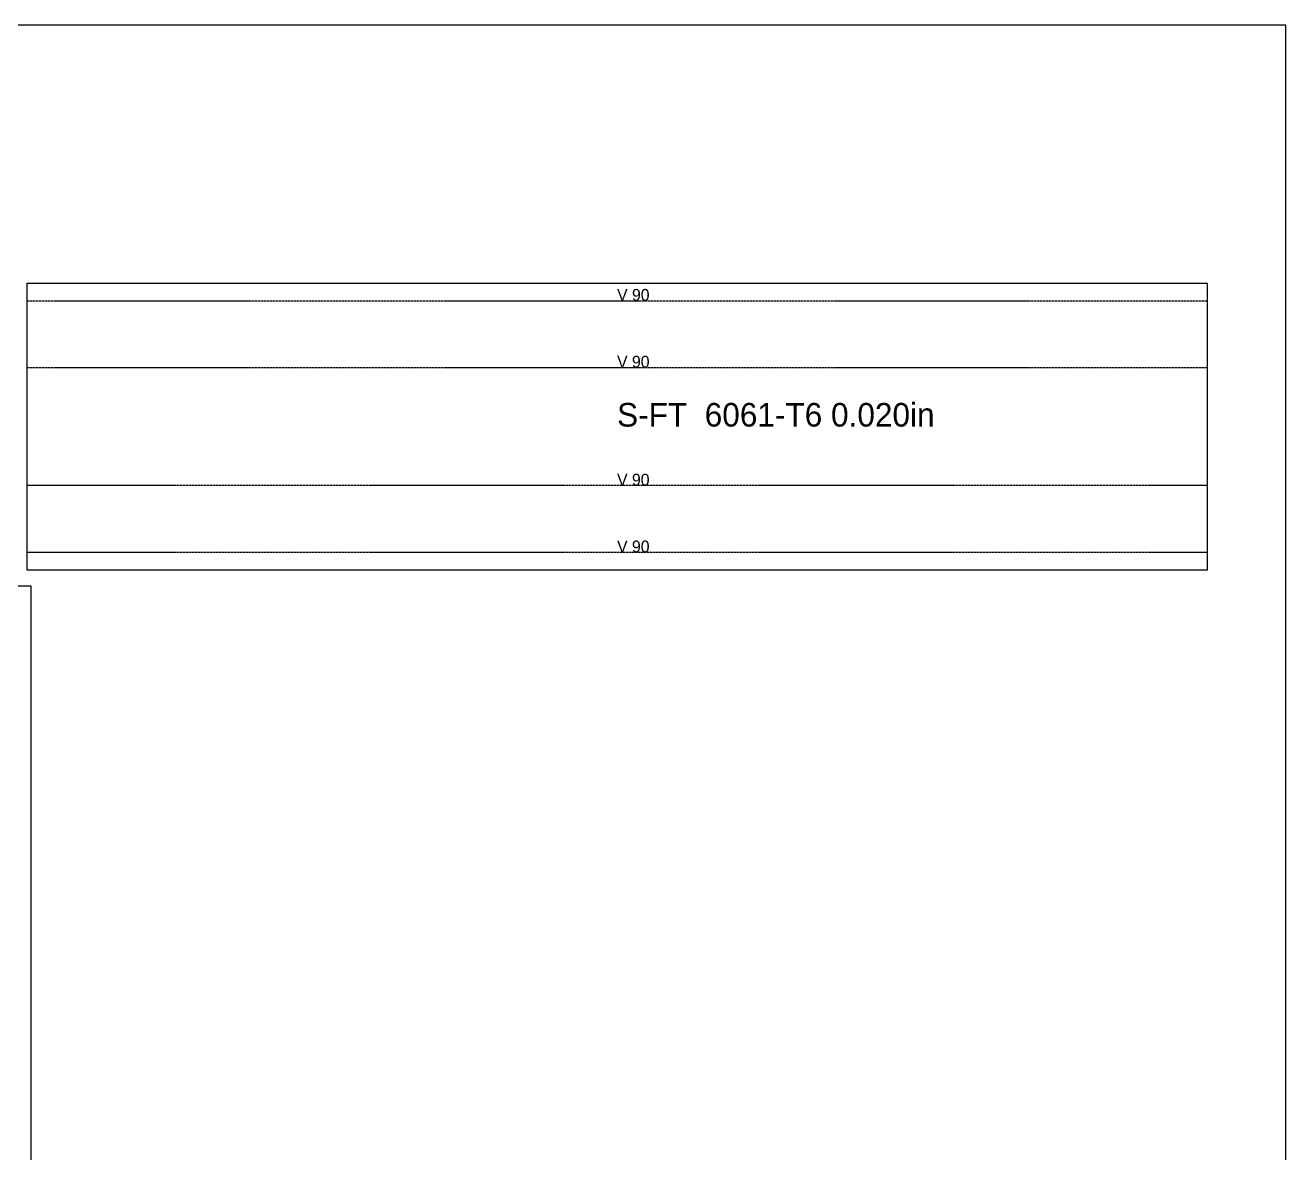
# Model space of a CAD drawing. Header units: millimetres. Extents: x 0 to 2518, y 0 to 1219.
# Drawn here: x 1797 to 2438, y 646 to 1219 of the extents above; entities that cross this region are included whole.
import ezdxf

# ---------------------------------------------------------------- set-up
doc = ezdxf.new("R2010")
doc.units = ezdxf.units.MM
doc.linetypes.add('DASHED', pattern=[1.524, 1.27, -0.254])
for name, color, linetype in [('CUT', 7, 'CONTINUOUS'), ('ETCH', 8, 'CONTINUOUS'), ('VALLEY', 1, 'DASHED')]:
    doc.layers.add(name, color=color, linetype=linetype)

msp = doc.modelspace()

# ---------------------------------------------------------------- linework, layer by layer
at = {"layer": 'CUT'}
msp.add_lwpolyline([(1798, 1087.85), (2398, 1087.85), (2398, 941.97), (1798, 941.97), (1798, 1087.85)], close=True, dxfattribs=at)
msp.add_lwpolyline([(0, 933.97), (1800, 933.97), (1800, 323.97), (1808.26, 306.89), (1193.74, 9.54), (1185.48, 26.62), (1185.48, 26.62), (1180, 23.97)], dxfattribs=at)
at = {"layer": 'ETCH'}
msp.add_lwpolyline([(0, 0), (2438, 0), (2438, 1219), (0, 1219)], close=True, dxfattribs=at)
at = {"layer": 'VALLEY'}
for p, q in [((1798, 1078.88), (2398, 1078.88)), ((1798, 1044.91), (2398, 1044.91)), ((2398, 984.91), (1798, 984.91)), ((2398, 950.94), (1798, 950.94))]:
    msp.add_line(p, q, dxfattribs=at)

# ---------------------------------------------------------------- texts
at = {"layer": 'ETCH'}
for s, height, p in [('V 90', 6, (2098, 1078.88)), ('V 90', 6, (2098, 1044.91)), ('S-FT  6061-T6 0.020in', 12, (2098, 1014.91)), ('V 90', 6, (2098, 984.91)), ('V 90', 6, (2098, 950.94))]:
    msp.add_text(s, height=height, dxfattribs=at).set_placement(p)

doc.saveas('drawing.dxf')
